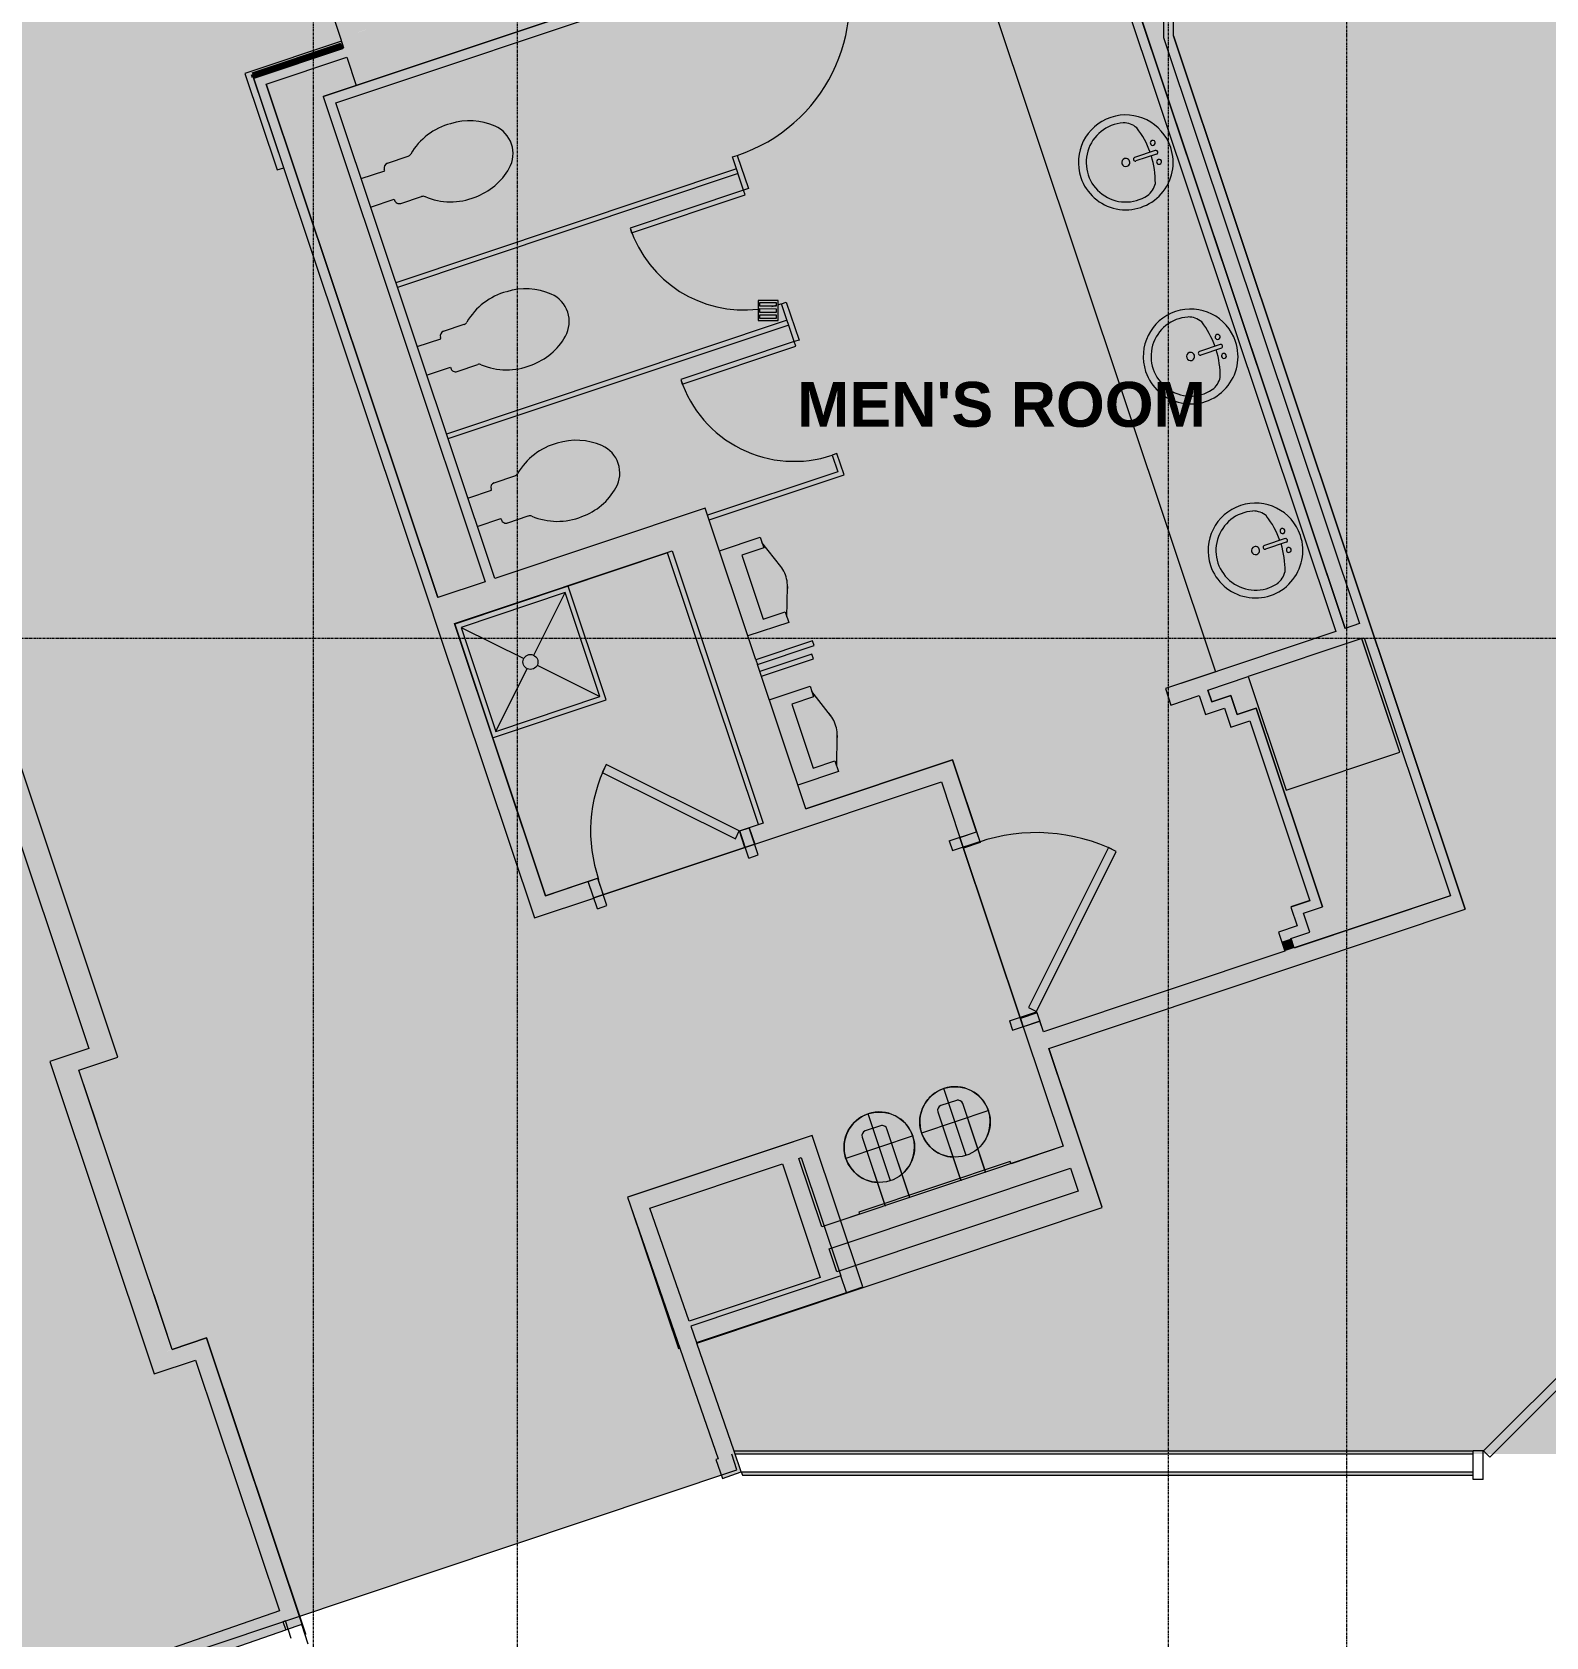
# Model space of a CAD drawing. Header units: inches. Extents: x 2468 to 4886, y -16 to 1381.
# Drawn here: x 2784.2 to 3087.6, y 860 to 1181.5 of the extents above; entities that cross this region are included whole.
import ezdxf

# ---------------------------------------------------------------- set-up
doc = ezdxf.new("R2010")
doc.units = ezdxf.units.IN
doc.header["$MEASUREMENT"] = 0
doc.linetypes.add('Grid Line 1_2_', pattern=[0.875, 0.5, -0.125, 0.125, -0.125])
for name, color, linetype, lineweight in [('7200-WISCONSIN-AVE-6TH-FLOOR-031418_dwg', 8, 'Continuous', 9), ('A-AREA-IDEN', 2, 'Continuous', 9), ('A-CLNG', 13, 'Continuous', 13), ('A-DETL', 90, 'Continuous', 9), ('A-DETL-GENF', 92, 'Continuous', 9), ('A-DOOR', 31, 'Continuous', 13), ('A-DOOR-FRAM', 31, 'Continuous', 20), ('A-WALL', 113, 'Continuous', 13), ('A-WALL-PATT', 111, 'Continuous', 13), ('Bb-col', 7, 'Continuous', 9), ('Bb-cor', 7, 'Continuous', 9), ('Bb-fix', 7, 'Continuous', 9), ('I-WALL', 2, 'Continuous', 13), ('P-SANR-FIXT', 6, 'Continuous', 13), ('Propidex Polylines', 7, 'Continuous', 9), ('Q-CASE', 31, 'Continuous', 13), ('S-COLS', 52, 'Continuous', 13), ('S-GRID', 1, 'Continuous', 9)]:
    doc.layers.add(name, color=color, linetype=linetype, lineweight=lineweight)
doc.styles.add('Swis721 Lt BT_B', font='', dxfattribs={"height": 9})
doc.styles.get('Swis721 Lt BT_B').set_extended_font_data('Swis721 Lt BT', bold=True)
pattern_1 = [(0, (0, 0), (30.72, 7.68), [1.267, -21.773, 1.267, -21.773, -122.88]), (0, (0, 0), (30.72, 7.68), [-46.08, 1.267, -44.813, 1.267, -21.773, -53.76]), (0, (0, 0), (30.72, 7.68), [-115.2, 1.267, -14.093, 1.267, -37.133]), (120, (11.52, 3.84), (-22.011075, 22.7643), [1.267, -21.773, 1.267, -21.773, -122.88]), (120, (11.52, 3.84), (-22.011075, 22.7643), [-46.08, 1.267, -44.813, 1.267, -21.773, -53.76]), (120, (11.52, 3.84), (-22.011075, 22.7643), [-115.2, 1.267, -14.093, 1.267, -37.133]), (240, (15.36, 19.2), (-8.708925, -30.4443), [1.267, -21.773, 1.267, -21.773, -122.88]), (240, (15.36, 19.2), (-8.708925, -30.4443), [-46.08, 1.267, -44.813, 1.267, -21.773, -53.76]), (240, (15.36, 19.2), (-8.708925, -30.4443), [-115.2, 1.267, -14.093, 1.267, -37.133])]

# ---------------------------------------------------------------- blocks, each defined once
blk = doc.blocks.new('Concrete-Rectangular-Column - 24 x 24-4901126-6TH FLOOR POWER _ SIGNAL')
at = {"layer": 'S-COLS', "lineweight": 9}
blk.add_hatch(color=7, dxfattribs=at).paths.add_polyline_path([(-12, -12), (12, -12), (12, 12), (-12, 12), (-12, 8.85)], flags=0)
at = {"layer": 'S-COLS', "color": 8, "lineweight": 20}
for p, q in [((12, 12), (-12, 12)), ((-12, 12), (-12, -12)), ((12, -12), (12, 12)), ((-12, -12), (12, -12))]:
    blk.add_line(p, q, dxfattribs=at)
blk = doc.blocks.new('Single Flush - OTJ_SOLIDFLUSH_ALUM  30_-6345621-6TH FLOOR POWER _ SIGNAL')
at = {"layer": 'A-DOOR', "color": 8, "lineweight": 20}
for p, q in [((-6.17, 22.83), (-7.41, 21.59)), ((14.91, 1.75), (-6.17, 22.83)), ((-7.41, 21.59), (13.67, 0.51)), ((13.67, 0.51), (14.91, 1.75))]:
    blk.add_line(p, q, dxfattribs=at)
at = {"layer": 'A-DOOR', "lineweight": 9}
blk.add_arc((14.91, 1.75), 29.81, 135, 180.5, dxfattribs=at)
at = {"layer": 'A-DOOR-FRAM', "color": 8}
for p, q in [((-17, -4), (-17, 1.75)), ((-17, 1.75), (-15, 1.75)), ((-15, -4), (-15, 1.75)), ((15, -4), (15, 1.75)), ((15, 1.75), (17, 1.75)), ((17, -4), (17, 1.75)), ((-17, -4), (-15, -4)), ((15, -4), (17, -4))]:
    blk.add_line(p, q, dxfattribs=at)
blk = doc.blocks.new('Plumbing Fixtures 8 - Plumbing Fixtures 1-4934093-6TH FLOOR POWER _ SIGNAL')
at = {"layer": 'P-SANR-FIXT', "lineweight": 9}
for p, q in [((2115.41, 454.6), (2112.58, 451.78)), ((2113.1, 451.75), (2115.42, 454.07)), ((2115.95, 453.54), (2113.63, 451.22)), ((2118.24, 451.78), (2115.41, 454.6)), ((2115.42, 454.07), (2115.95, 453.54)), ((2112.58, 451.78), (2115.41, 448.95)), ((2113.63, 451.22), (2113.1, 451.75)), ((2113.99, 450.87), (2116.31, 453.18)), ((2114.52, 450.33), (2113.99, 450.87)), ((2116.84, 452.65), (2114.52, 450.33)), ((2114.85, 450.01), (2117.17, 452.32)), ((2117.68, 451.81), (2115.36, 449.49)), ((2115.41, 448.95), (2118.24, 451.78)), ((2116.31, 453.18), (2116.84, 452.65)), ((2117.17, 452.32), (2117.68, 451.81)), ((2115.36, 449.49), (2114.85, 450.01))]:
    blk.add_line(p, q, dxfattribs=at)
blk = doc.blocks.new('Walls 3 - Walls 1-4934202-6TH FLOOR POWER _ SIGNAL')
at = {"layer": 'A-WALL', "lineweight": 9}
blk.add_hatch(color=7, dxfattribs=at).paths.add_polyline_path([(2833.37, 1153.94), (2834.67, 1154.37), (2828.65, 1172.39), (2846.67, 1178.42), (2846.23, 1179.72), (2826.91, 1173.26), (2831.18, 1160.49)], flags=0)
h = blk.add_hatch(color=7, dxfattribs=at)
h.paths.add_polyline_path([(2751.21, 1126.48), (2751.57, 1126.59), (2745.11, 1145.92), (2725.81, 1139.46), (2726.25, 1138.16), (2744.24, 1144.18), (2744.72, 1142.75), (2745.19, 1144.5), (2751.17, 1126.59)], flags=0)
h.paths.add_polyline_path([(2726.42, 1138.35), (2726.25, 1138.95), (2734.17, 1141.6), (2742.56, 1143.75), (2727.51, 1138.72)], flags=0)
at = {"layer": 'A-WALL', "color": 8, "lineweight": 20}
for p, q in [((2846.23, 1179.72), (2826.91, 1173.26)), ((2828.65, 1172.39), (2846.67, 1178.42)), ((2846.67, 1178.42), (2846.23, 1179.72)), ((2826.91, 1173.26), (2833.37, 1153.94)), ((2834.67, 1154.37), (2828.65, 1172.39)), ((2833.37, 1153.94), (2834.67, 1154.37)), ((2745.11, 1145.92), (2725.78, 1139.46)), ((2751.57, 1126.59), (2745.11, 1145.92)), ((2726.22, 1138.15), (2744.24, 1144.18)), ((2744.24, 1144.18), (2750.26, 1126.16)), ((2725.78, 1139.46), (2726.22, 1138.15)), ((2750.26, 1126.16), (2751.57, 1126.59))]:
    blk.add_line(p, q, dxfattribs=at)
blk = doc.blocks.new('Sink Vanity-Round - 19_ x 19_-4893120-6TH FLOOR POWER _ SIGNAL')
at = {"layer": 'P-SANR-FIXT', "lineweight": 9}
for p, q in [((3.43, 9.73), (3.43, 5.36)), ((4.18, 9.73), (4.18, 5.36))]:
    blk.add_line(p, q, dxfattribs=at)
for centre, radius, start, end in [((3.81, 3.35), 9.5, 90, 270), ((1.81, 9.73), 0.5, 360, 180), ((1.81, 9.73), 0.5, 180, 360), ((3.81, 9.73), 0.375, 360, 180), ((3.81, 3.35), 9.5, 270, 90), ((5.81, 9.73), 0.5, 360, 180), ((5.81, 9.73), 0.5, 180, 360), ((0.05, 4.11), 4.12, 120.7927, 162.1904), ((3.81, -9.17), 17.81, 91.2067, 109.2086), ((3.81, -9.17), 17.81, 70.7914, 88.7933), ((7.56, 4.11), 4.12, 17.8096, 59.2073), ((3.81, 3.35), 7.93, 165.3071, 14.6929), ((3.81, 3.35), 0.813, 360, 180), ((3.81, 3.35), 0.813, 180, 360), ((3.81, 5.36), 0.375, 180, 360)]:
    blk.add_arc(centre, radius, start, end, dxfattribs=at)
blk = doc.blocks.new('WOMENS_ SINKS7 - WOMENS_ SINKS-4985055-6TH FLOOR POWER _ SIGNAL')
at = {"layer": 'Q-CASE', "lineweight": 9}
blk.add_line((3104.61, 1199.18), (3104.61, 1035.18), dxfattribs=at)
blk = doc.blocks.new('urinal partition3 - urinal partition1-4988773-6TH FLOOR POWER _ SIGNAL')
at = {"layer": 'P-SANR-FIXT', "lineweight": 9}
for p, q in [((3176.29, 1510.59), (3175.59, 1509.89)), ((3175.59, 1509.89), (3184.08, 1501.41)), ((3184.78, 1502.11), (3176.29, 1510.59)), ((3184.08, 1501.41), (3184.78, 1502.11))]:
    blk.add_line(p, q, dxfattribs=at)
blk = doc.blocks.new('P-Drinking_Fountain-Wall_Mounted - HI-LO-5020018-6TH FLOOR POWER _ SIGNAL')
at = {"layer": 'P-SANR-FIXT', "lineweight": 9}
for p, q in [((19.07, 6.06), (19.07, 20.19)), ((35.07, 6.06), (35.07, 20.19)), ((16.44, 16.12), (16.44, 1.78)), ((16.44, 16.12), (16.44, 1.62)), ((20.69, 17.12), (17.44, 17.12)), ((20.69, 17.12), (17.44, 17.12)), ((21.69, 1.78), (21.69, 16.12)), ((21.69, 1.62), (21.69, 16.12)), ((32.44, 16.12), (32.44, 1.78)), ((32.44, 16.12), (32.44, 1.62)), ((36.69, 17.12), (33.44, 17.12)), ((36.69, 17.12), (33.44, 17.12)), ((37.69, 1.78), (37.69, 16.12)), ((37.69, 1.62), (37.69, 16.12)), ((26.25, 13.13), (12, 13.13)), ((42.25, 13.13), (28, 13.13)), ((43.07, 2.12), (11.07, 2.12)), ((11.07, 2.12), (11.07, 1.62)), ((11.07, 2.12), (11.07, 1.62)), ((43.07, 2.12), (11.07, 2.12)), ((43.07, 1.62), (43.07, 2.12)), ((43.07, 1.62), (43.07, 2.12))]:
    blk.add_line(p, q, dxfattribs=at)
for centre in [(19.07, 13.13), (35.07, 13.13)]:
    blk.add_circle(centre, 7.06, dxfattribs=at)
for centre, radius, start, end in [((19.07, 13.13), 7.06, 360, 180), ((35.07, 13.13), 7.06, 360, 180), ((17.44, 16.12), 1, 90, 180), ((17.44, 16.12), 1, 90, 180), ((20.69, 16.12), 1, 360, 90), ((20.69, 16.12), 1, 360, 90), ((33.44, 16.12), 1, 90, 180), ((33.44, 16.12), 1, 90, 180), ((36.69, 16.12), 1, 0, 90), ((36.69, 16.12), 1, 360, 90), ((19.07, 13.13), 7.06, 180, 247.9798), ((19.07, 13.13), 7.06, 292.0202, 360), ((35.07, 13.13), 7.06, 180, 247.98), ((35.07, 13.13), 7.06, 292.02, 360), ((16.59, 1.78), 0.15, 180, 270), ((21.54, 1.78), 0.15, 270, 0), ((32.59, 1.78), 0.15, 180, 270), ((37.54, 1.78), 0.15, 270, 360)]:
    blk.add_arc(centre, radius, start, end, dxfattribs=at)
blk = doc.blocks.new('Single Flush - OTJ_SOLIDFLUSH_ALUM-6454966-6TH FLOOR POWER _ SIGNAL')
at = {"layer": 'A-DOOR', "lineweight": 20}
for p, q in [((-8.65, -26.52), (16.67, -1.2)), ((17.91, -2.44), (-7.42, -27.76)), ((16.67, -1.2), (17.91, -2.44)), ((-7.42, -27.76), (-8.65, -26.52))]:
    blk.add_line(p, q, dxfattribs=at)
at = {"layer": 'A-DOOR', "lineweight": 9}
blk.add_arc((17.91, -2.44), 35.81, 179.5, 225, dxfattribs=at)
at = {"layer": 'A-DOOR-FRAM'}
for p, q in [((-20, 3.31), (-20, -2.44)), ((-20, 3.31), (-18, 3.31)), ((-18, 3.31), (-18, -2.44)), ((18, 3.31), (18, -2.44)), ((18, 3.31), (20, 3.31)), ((20, 3.31), (20, -2.44)), ((-20, -2.44), (-18, -2.44)), ((18, -2.44), (20, -2.44))]:
    blk.add_line(p, q, dxfattribs=at)
blk = doc.blocks.new('Single Flush - OTJ_SOLIDFLUSH_ALUM-6345622-6TH FLOOR POWER _ SIGNAL')
at = {"layer": 'A-DOOR', "color": 8, "lineweight": 20}
for p, q in [((-7.42, 27.07), (-8.65, 25.84)), ((-8.65, 25.84), (16.67, 0.51)), ((17.91, 1.75), (-7.42, 27.07)), ((16.67, 0.51), (17.91, 1.75))]:
    blk.add_line(p, q, dxfattribs=at)
at = {"layer": 'A-DOOR', "lineweight": 9}
blk.add_arc((17.91, 1.75), 35.81, 135, 180.5, dxfattribs=at)
at = {"layer": 'A-DOOR-FRAM', "color": 8}
for p, q in [((-20, -4), (-20, 1.75)), ((-20, 1.75), (-18, 1.75)), ((-18, -4), (-18, 1.75)), ((18, -4), (18, 1.75)), ((18, 1.75), (20, 1.75)), ((20, -4), (20, 1.75)), ((-20, -4), (-18, -4)), ((18, -4), (20, -4))]:
    blk.add_line(p, q, dxfattribs=at)
blk = doc.blocks.new('Generic Models 25 - Generic Models 5-6386193-6TH FLOOR POWER _ SIGNAL')
at = {"layer": 'A-CLNG', "lineweight": 50}
for p, q in [((2846.19, 1179.05), (2828.41, 1173.1)), ((2828.61, 1172.51), (2846.39, 1178.46)), ((2846.39, 1178.46), (2846.19, 1179.05)), ((2828.41, 1173.1), (2828.61, 1172.51))]:
    blk.add_line(p, q, dxfattribs=at)
blk = doc.blocks.new('7200-WISCONSIN-AVE-6TH-FLOOR-031418_dwg-5450642-6TH FLOOR POWER _ SIGNAL')
at = {"layer": 'Bb-col'}
blk.add_line((3058.34, 1037.25), (3050.74, 1060), dxfattribs=at)
at = {"layer": 'Bb-cor'}
for p, q in [((3013, 1180.78), (3071.49, 1005.8)), ((2846.23, 1179.73), (2826.91, 1173.27)), ((2831.18, 1171.13), (2865.58, 1068.23)), ((2842.56, 1168.62), (2849.2, 1170.84)), ((2876.96, 1072.03), (2845.1, 1167.35)), ((2925.43, 1154.14), (2857.14, 1131.32)), ((2925.75, 1153.2), (2857.46, 1130.37)), ((2935.57, 1123.8), (2867.29, 1100.97)), ((2935.89, 1122.85), (2867.6, 1100.02)), ((2884.8, 1056.67), (2891.07, 1069.25)), ((2870.21, 1062.27), (2882.78, 1056)), ((2885.47, 1054.66), (2898.05, 1048.38)), ((3021.43, 1053.38), (3011.37, 1050.02)), ((3040.34, 1007.51), (3036.55, 1006.24)), ((3040.35, 1001.19), (3039.08, 1004.97)), ((3037.81, 1002.45), (3034.02, 1001.18)), ((2795.61, 977.9), (2789.21, 975.76)), ((2988.04, 977.89), (2998.65, 946.13)), ((2797.28, 962.64), (2793.64, 973.54)), ((2936.82, 959.2), (2903.62, 948.1)), ((2990.89, 958.3), (2980.44, 954.8)), ((2942.53, 942.12), (2937.93, 955.87)), ((2943, 942.29), (2942.53, 942.13)), ((2950.09, 944.66), (2946.32, 943.4)), ((2945.54, 933.12), (2944, 937.73)), ((2914.08, 917.86), (2913.77, 917.75))]:
    blk.add_line(p, q, dxfattribs=at)
at = {"layer": 'Bb-cor', "flags": 128}
for points in [[(2951.14, 1204.92), (2994.79, 1219.5), (3047.42, 1062.05)], [(2919.95, 1083.78), (2946.98, 1092.81), (2945.56, 1097.08), (2944.61, 1096.77), (2945.72, 1093.45), (2919.63, 1084.73)], [(2929.09, 1018.82), (2927.12, 1018.17), (2926.01, 1021.49), (2929.81, 1022.76), (2911.62, 1077.17), (2868.94, 1062.9), (2887.13, 1008.49)], [(2877.18, 1041.41), (2898.05, 1048.38), (2891.07, 1069.25), (2870.21, 1062.27), (2877.18, 1041.41), (2883.46, 1053.99)], [(2930.41, 1052.48), (2940.85, 1055.97), (2940.53, 1056.92), (2930.1, 1053.43)], [(3019.91, 1049.7), (3020.7, 1047.34), (3024.5, 1048.61), (3025.76, 1044.81), (3029.56, 1046.08), (3042.87, 1006.25)], [(2939.29, 1025.92), (2968.69, 1035.75), (2974.24, 1019.16), (2970.92, 1018.05), (2970.21, 1020.17)], [(2887.13, 1008.49), (2897.56, 1011.98), (2898.67, 1008.66), (2896.83, 1008.04)], [(3068.48, 1008.48), (3037.19, 998.02), (3036.56, 999.91)], [(3035.29, 997.39), (2986.92, 981.22), (2985.65, 985.01), (2982.33, 983.9), (2982.89, 982.23)], [(2838.99, 860.34), (2839.11, 860.37), (2819.22, 919.89), (2812.34, 917.59), (2808.69, 928.5)]]:
    blk.add_lwpolyline(points, dxfattribs=at)
for points in [[(2927.8, 1150.19), (2926.85, 1149.88), (2904.09, 1142.27), (2904.41, 1141.32), (2927.17, 1148.93), (2926.85, 1149.88), (2924.64, 1156.52), (2925.58, 1156.83)], [(2937.95, 1119.84), (2937, 1119.53), (2914.24, 1111.92), (2914.55, 1110.97), (2937.32, 1118.58), (2937, 1119.53), (2934.46, 1127.11), (2935.41, 1127.43)], [(2876.55, 1040.14), (2899.31, 1047.75), (2891.7, 1070.51), (2868.94, 1062.9)]]:
    blk.add_lwpolyline(points, close=True, dxfattribs=at)
at = {"layer": 'Bb-cor'}
blk.add_circle((2884.13, 1055.33), 1.5, dxfattribs=at)
for centre, radius, start, end in [((2915.12, 1188.13), 33, 288.4834, 18.4834), ((2926.85, 1149.88), 24, 198.4832, 276.9396), ((2926.85, 1149.88), 24, 283.6756, 285.8139), ((2926.85, 1149.88), 24, 286.7229, 288.4832), ((2937, 1119.53), 24, 198.4832, 288.4832)]:
    blk.add_arc(centre, radius, start, end, dxfattribs=at)
at = {"layer": 'Bb-fix'}
for p, q in [((2855.46, 1155.27), (2859.6, 1156.65)), ((2858.16, 1147.21), (2862.3, 1148.59)), ((2866.72, 1121.6), (2870.86, 1122.99)), ((2869.41, 1113.54), (2873.55, 1114.92)), ((2876.86, 1091.25), (2881, 1092.64)), ((2879.56, 1083.19), (2883.7, 1084.58)), ((2935.88, 1063.27), (2927.72, 1060.54)), ((2945.86, 1033.39), (2937.7, 1030.67))]:
    blk.add_line(p, q, dxfattribs=at)
at = {"layer": 'Bb-fix', "flags": 128}
for points in [[(2850.17, 1152.18), (2854.91, 1153.77), (2854.83, 1154.01)], [(2852.07, 1146.49), (2856.81, 1148.08), (2856.89, 1147.84)], [(2861.42, 1118.51), (2866.16, 1120.1), (2866.09, 1120.34)], [(2863.32, 1112.82), (2868.07, 1114.41), (2868.15, 1114.17)], [(2871.57, 1088.17), (2876.31, 1089.75), (2876.23, 1089.99)], [(2873.47, 1082.47), (2878.21, 1084.06), (2878.29, 1083.82)], [(2922.01, 1077.61), (2930.17, 1080.34), (2930.88, 1078.21), (2926.5, 1076.74), (2930.78, 1063.94), (2935.16, 1065.4), (2935.88, 1063.27)], [(2935.52, 1064.34), (2935.64, 1070.44), (2935.62, 1070.05), (2935.64, 1070.42), (2935.64, 1070.81), (2935.61, 1071.2), (2935.56, 1071.59), (2935.47, 1071.98), (2935.37, 1072.38), (2935.24, 1072.76), (2935.09, 1073.14), (2934.92, 1073.5), (2934.72, 1073.85), (2934.51, 1074.18), (2934.29, 1074.49), (2934.04, 1074.77), (2933.79, 1075.03), (2934.3, 1074.47), (2930.53, 1079.27)], [(2932, 1047.74), (2940.16, 1050.47), (2940.87, 1048.33), (2936.48, 1046.87), (2940.76, 1034.06), (2945.15, 1035.53), (2945.86, 1033.39)], [(2945.51, 1034.46), (2945.63, 1040.57), (2945.61, 1040.17), (2945.63, 1040.55), (2945.63, 1040.93), (2945.6, 1041.32), (2945.54, 1041.71), (2945.46, 1042.11), (2945.36, 1042.5), (2945.23, 1042.89), (2945.08, 1043.26), (2944.9, 1043.62), (2944.71, 1043.97), (2944.5, 1044.3), (2944.27, 1044.61), (2944.03, 1044.9), (2943.77, 1045.16), (2944.28, 1044.6), (2940.51, 1049.4)]]:
    blk.add_lwpolyline(points, dxfattribs=at)
at = {"layer": 'Bb-fix'}
for centre, radius, start, end in [((2871.48, 1150.53), 13.1, 104.9323, 149.899), ((2871.92, 1151), 12.77, 66.3116, 107.3949), ((2874.64, 1157.2), 6, 330.658, 66.308), ((2855.78, 1154.32), 1, 108.4748, 198.4748), ((2859.28, 1157.6), 1, 288.4844, 329.901), ((2868.74, 1160.52), 12.77, 289.5713, 330.6546), ((2862.61, 1147.64), 1, 67.0663, 108.4829), ((2868.11, 1160.63), 13.1, 247.067, 292.0336), ((2857.84, 1148.16), 1, 198.4836, 288.4836), ((2882.73, 1116.87), 13.1, 104.9332, 149.8999), ((2883.18, 1117.33), 12.77, 66.3124, 107.3958), ((2885.9, 1123.53), 6, 330.658, 66.308), ((2870.54, 1123.93), 1, 288.4844, 329.901), ((2867.03, 1120.65), 1, 108.4858, 198.4858), ((2880, 1126.85), 12.77, 289.5719, 330.6552), ((2869.09, 1114.49), 1, 198.4836, 288.4836), ((2873.87, 1113.98), 1, 67.0663, 108.4829), ((2879.36, 1126.96), 13.1, 247.067, 292.0337), ((2893.32, 1086.98), 12.77, 66.3116, 107.3949), ((2892.88, 1086.52), 13.1, 104.9332, 149.8999), ((2896.04, 1093.18), 6, 330.6595, 66.3094), ((2877.18, 1090.3), 1, 108.477, 198.477), ((2880.68, 1093.59), 1, 288.4719, 329.8885), ((2890.14, 1096.5), 12.77, 289.5713, 330.6546), ((2879.24, 1084.14), 1, 198.4836, 288.4836), ((2884.01, 1083.63), 1, 67.0663, 108.4829), ((2889.5, 1096.61), 13.1, 247.067, 292.0337)]:
    blk.add_arc(centre, radius, start, end, dxfattribs=at)
at = {"layer": 'Propidex Polylines'}
for p, q in [((3013, 1180.78), (3071.49, 1005.8)), ((3071.49, 1005.8), (3013, 1180.78)), ((2982.89, 982.23), (2970.21, 1020.17)), ((2970.21, 1020.17), (2982.89, 982.23)), ((2929.09, 1018.82), (2896.83, 1008.04)), ((2896.83, 1008.04), (2929.09, 1018.82)), ((2942.53, 942.12), (2937.93, 955.87)), ((2945.54, 933.12), (2944, 937.73)), ((2839.04, 860.59), (2838.92, 860.55))]:
    blk.add_line(p, q, dxfattribs=at)
at = {"layer": 'Propidex Polylines', "flags": 128}
for points in [[(2904.27, 946.16), (2913.77, 917.75), (2914.08, 917.86)], [(2812.34, 917.59), (2819.22, 919.89), (2839.04, 860.59), (2838.92, 860.55)], [(2812.34, 917.59), (2819.22, 919.89), (2839.04, 860.59)]]:
    blk.add_lwpolyline(points, dxfattribs=at)

msp = doc.modelspace()

# ---------------------------------------------------------------- hatches: boundary and pattern name
at = {"layer": 'A-DETL-GENF'}
h = msp.add_hatch(color=9, dxfattribs=at)
h.paths.add_polyline_path([(3783.5, 691.12), (3829.75, 691.12), (3829.75, 712.12), (3783.5, 712.12), (3783.5, 709.01)], flags=0)
h.paths.add_polyline_path([(3839.7, 715.62), (3960.5, 715.62), (3960.5, 808.12), (3960, 808.12), (3960, 831.12), (3957.25, 831.12), (3957.25, 833.98), (3917.25, 833.98), (3917.25, 831.12), (3916, 831.12), (3916, 808.62), (3783.5, 808.62), (3783.5, 715.62), (3835.12, 715.62)], flags=0)
h.paths.add_polyline_path([(3780, 715.62), (3780, 831.12), (3744, 831.12), (3744, 808.12), (3720, 808.12), (3720, 831.12), (3718.25, 831.12), (3718.25, 833.98), (3678.25, 833.98), (3678.25, 831.12), (3676, 831.12), (3676, 715.62), (3776.06, 715.62)], flags=0)
h.paths.add_polyline_path([(3672.5, 715.62), (3672.5, 831.12), (3643.5, 831.12), (3643.5, 715.62)], flags=0)
h.paths.add_polyline_path([(3969.31, 766.13), (3982.75, 766.13), (3982.75, 808.12), (3964, 808.12), (3964, 766.13)], flags=0)
h.paths.add_polyline_path([(2815.72, 1310.42), (2809.11, 1330.21), (2811, 1330.85), (2817.62, 1311.05)], flags=0)
h.paths.add_polyline_path([(2662.35, 805.76), (2833.81, 865.19), (2817.01, 915.45), (2808.71, 912.67), (2787.78, 975.27), (2795.61, 977.89), (2771.67, 1049.52), (2757.94, 1044.93), (2750.33, 1067.69), (2773.1, 1075.3), (2780.7, 1052.54), (2776.41, 1051.1), (2801.46, 976.15), (2793.63, 973.54), (2812.34, 917.58), (2819.22, 919.88), (2837.85, 864.14), (2922.38, 892.4), (2921.3, 895.52), (2921.77, 895.69), (2903.61, 948.09), (2940.61, 960.46), (2946.33, 943.39), (2990.89, 958.29), (2982.89, 982.23), (2986.21, 983.34), (2986.92, 981.21), (3035.29, 997.38), (3034.02, 1001.17), (3037.82, 1002.44), (3036.55, 1006.23), (3040.34, 1007.5), (3028.3, 1043.54), (3024.5, 1042.29), (3023.23, 1046.07), (3019.44, 1044.8), (3018.17, 1048.59), (3012.48, 1046.69), (3011.37, 1050.01), (3045.52, 1061.42), (2993.52, 1216.96), (2845.1, 1167.35), (2876.96, 1072.03), (2919.16, 1086.14), (2939.29, 1025.91), (2968.69, 1035.74), (2973.53, 1021.28), (2970.21, 1020.17), (2966.48, 1031.31), (2929.08, 1018.81), (2927.97, 1022.13), (2930.76, 1023.06), (2912.53, 1077.6), (2868.9, 1063.01), (2887.13, 1008.48), (2895.72, 1011.35), (2896.83, 1008.03), (2884.92, 1004.05), (2834.67, 1154.37), (2833.37, 1153.94), (2826.91, 1173.26), (2846.23, 1179.72), (2836.84, 1207.82), (2848.69, 1211.78), (2857.89, 1184.28), (2938.5, 1211.22), (2906.8, 1306.07), (2826.19, 1279.12), (2835.38, 1251.61), (2823.52, 1247.65), (2803.89, 1306.46), (2815.72, 1310.42), (2824.92, 1282.91), (2905.53, 1309.86), (2897.68, 1333.34), (2810.17, 1333.34), (2810.92, 1331.08), (2809.03, 1330.45), (2808.06, 1333.34), (2661, 1333.34), (2670.13, 1306.03), (2658.28, 1302.07), (2649.08, 1329.57), (2560.85, 1300.08), (2592.56, 1205.24), (2680.78, 1234.73), (2671.59, 1262.24), (2683.45, 1266.2), (2703.1, 1207.4), (2691.25, 1203.43), (2682.05, 1230.94), (2593.82, 1201.45), (2625.53, 1106.6), (2713.76, 1136.1), (2704.56, 1163.6), (2716.42, 1167.56), (2725.81, 1139.47), (2745.11, 1145.92), (2751.57, 1126.59), (2751.21, 1126.48), (2763.58, 1089.49), (2758.84, 1087.9), (2742.83, 1135.8), (2576.39, 1080.16), (2605.71, 992.43), (2750.33, 1040.78), (2751.44, 1037.46), (2603.5, 988), (2506.5, 1278.2), (2552.5, 1293.58), (2553.61, 1290.26), (2510.93, 1275.99), (2574.8, 1084.9), (2617.47, 1099.17), (2616.04, 1103.43), (2622.21, 1105.49), (2546.04, 1333.34), (2499.16, 1333.34), (2499.16, 1306.46), (2495.66, 1306.46), (2495.66, 1333.34), (2470.57, 1333.34), (2470.57, 1306.46), (2484.96, 1306.46), (2588.65, 996.28), (2597.66, 999.29), (2660.71, 810.66)], flags=0)
h.paths.add_polyline_path([(3830.75, 812.12), (3885.5, 812.12), (3885.5, 831.12), (3872, 831.12), (3872, 833.98), (3797, 833.98), (3797, 831.12), (3783.5, 831.12), (3783.5, 812.12), (3829.54, 812.12)], flags=0)
h.paths.add_polyline_path([(3912.5, 812.12), (3912.5, 831.12), (3889, 831.12), (3889, 812.12)], flags=0)
h.paths.add_polyline_path([(3678.54, 896.62), (3714.46, 896.62), (3714.46, 1046.38), (3693.25, 1046.38), (3693.25, 1073.88), (3714.46, 1073.88), (3714.46, 1311.48), (3712, 1311.48), (3712, 1309.88), (3710, 1309.88), (3710, 1311.48), (3634, 1311.48), (3634, 1309.88), (3632, 1309.88), (3632, 1311.48), (3592, 1311.48), (3592, 1309.88), (3590, 1309.88), (3590, 1311.48), (3514, 1311.48), (3514, 1309.88), (3512, 1309.88), (3512, 1311.48), (3472, 1311.48), (3472, 1309.88), (3470, 1309.88), (3470, 1311.48), (3394, 1311.48), (3394, 1309.88), (3392, 1309.88), (3392, 1311.48), (3352, 1311.48), (3352, 1309.88), (3350, 1309.88), (3350, 1311.48), (3274, 1311.48), (3274, 1309.88), (3272, 1309.88), (3272, 1311.48), (3232, 1311.48), (3232, 1309.88), (3230, 1309.88), (3230, 1311.48), (3154, 1311.48), (3154, 1309.88), (3152, 1309.88), (3152, 1311.48), (3112, 1311.48), (3112, 1309.88), (3110, 1309.88), (3110, 1311.48), (3034, 1311.48), (3034, 1309.88), (3032, 1309.88), (3032, 1307.13), (2992.74, 1307.13), (2992.74, 1311.48), (2975.11, 1311.48), (3002.76, 1228.75), (2949.18, 1210.84), (2951.16, 1204.91), (2994.79, 1219.49), (3047.41, 1062.06), (3050.26, 1063.01), (3011, 1180.45), (3011, 1285.62), (3013, 1285.62), (3013, 1180.77), (3071.49, 1005.79), (2988.03, 977.89), (2998.69, 946.01), (2917.44, 918.86), (2925.15, 896.62), (3527.55, 896.62)], flags=0)
h.paths.add_polyline_path([(2917.41, 918.96), (2918.1, 919.19), (2939.36, 929.99), (2916.26, 922.27)], flags=0)
h.paths.add_polyline_path([(2915.93, 923.23), (2942.21, 932.01), (2934.61, 954.76), (2908.07, 945.89), (2908.46, 944.78)], flags=0)
h.paths.add_polyline_path([(2945.53, 933.12), (2946.01, 933.28), (2944.47, 937.89), (2943.99, 937.73)], flags=0)
h.paths.add_polyline_path([(2949.33, 934.39), (2993.9, 949.29), (2992.36, 953.9), (2947.79, 939), (2949.14, 934.95)], flags=0)
h.paths.add_polyline_path([(2942.53, 942.12), (2943, 942.28), (2938.4, 956.03), (2937.93, 955.87), (2942.21, 943.05)], flags=0)
h.paths.add_polyline_path([(3037.19, 998.01), (3068.49, 1008.47), (3051.21, 1060.16), (3050.73, 1060), (3058.34, 1037.24), (3035.58, 1029.63), (3027.97, 1052.39), (3019.91, 1049.7), (3020.7, 1047.33), (3024.5, 1048.6), (3025.76, 1044.8), (3029.56, 1046.07), (3042.87, 1006.24), (3039.08, 1004.97), (3040.34, 1001.17), (3036.55, 999.91), (3037.15, 998.14)], flags=0)
h.paths.add_polyline_path([(3240, 1048.12), (3240, 1072.12), (3264, 1072.12), (3264, 1048.12)], flags=0)
h.paths.add_polyline_path([(3714.46, 1049.38), (3714.46, 1070.88), (3696.25, 1070.88), (3696.25, 1049.38)], flags=0)
h.paths.add_polyline_path([(3484.88, 1050.25), (3484.88, 1064.25), (3499.63, 1064.25), (3499.63, 1050.25)], flags=0)
h.paths.add_polyline_path([(3505.94, 1050.25), (3505.94, 1064.25), (3520.69, 1064.25), (3520.69, 1050.25)], flags=0)
h.paths.add_polyline_path([(2865.58, 1068.23), (2875.06, 1071.4), (2842.56, 1168.61), (2849.2, 1170.83), (2847.3, 1176.52), (2831.18, 1171.13), (2864.52, 1071.4)], flags=0)
h.paths.add_polyline_path([(2727.51, 1134.37), (2741.72, 1139.12), (2741.56, 1139.59), (2727.35, 1134.84)], flags=0)
h.paths.add_polyline_path([(2726.42, 1138.35), (2742.56, 1143.75), (2734.17, 1141.6), (2726.22, 1138.94), (2726.25, 1138.86)], flags=0)
h.paths.add_polyline_path([(2702.67, 1162.97), (2696.05, 1182.77), (2697.94, 1183.4), (2704.56, 1163.6)], flags=0)
h.paths.add_polyline_path([(2695.97, 1183), (2689.35, 1202.8), (2691.25, 1203.43), (2697.86, 1183.64), (2696.05, 1183.03)], flags=0)
h.paths.add_polyline_path([(2848.69, 1211.78), (2842.08, 1231.58), (2843.97, 1232.21), (2850.59, 1212.41), (2849.2, 1211.95)], flags=0)
h.paths.add_polyline_path([(2941.82, 1212.33), (2998.25, 1231.2), (2964.11, 1333.34), (2901.37, 1333.34), (2941.13, 1214.39)], flags=0)
h.paths.add_polyline_path([(2842, 1231.82), (2835.38, 1251.61), (2837.28, 1252.25), (2843.89, 1232.45), (2842.08, 1231.84)], flags=0)
h.paths.add_polyline_path([(2669.69, 1261.6), (2663.08, 1281.4), (2664.97, 1282.03), (2671.59, 1262.24)], flags=0)
h.paths.add_polyline_path([(2663, 1281.64), (2656.38, 1301.44), (2658.28, 1302.07), (2664.89, 1282.27), (2663.08, 1281.66)], flags=0)
h.paths.add_polyline_path([(3484.88, 1293.13), (3484.87, 1293.13), (3484.88, 1307.13), (3499.62, 1307.13), (3499.62, 1293.13)], flags=0)
h.paths.add_polyline_path([(3244.62, 1293.13), (3244.62, 1307.13), (3259.37, 1307.13), (3259.37, 1293.13)], flags=0)
h.paths.add_polyline_path([(3011, 1293.13), (3004.37, 1293.13), (3004.37, 1307.13), (3019.12, 1307.13), (3019.12, 1293.13), (3013, 1293.13)], flags=0)
h.paths.add_polyline_path([(2559.58, 1303.87), (2647.74, 1333.34), (2549.73, 1333.34), (2558.72, 1306.46)], flags=0)
at = {"layer": 'A-WALL-PATT', "lineweight": 9}
h = msp.add_hatch(color=7, dxfattribs=at)
h.paths.add_polyline_path([(2846.03, 1180.31), (2857.89, 1184.28), (2848.69, 1211.78), (2836.84, 1207.82), (2844.46, 1185.02)], flags=0)
h.paths.add_polyline_path([(2823.52, 1247.65), (2835.38, 1251.61), (2815.72, 1310.42), (2803.87, 1306.45)], flags=0)
for points in [[(3011, 1180.45), (3013, 1180.77), (3013, 1285.62), (3011, 1285.62), (3011, 1180.77)], [(2845.1, 1167.35), (2995.42, 1217.6), (2994.79, 1219.49), (2844.46, 1169.24)], [(3045.52, 1061.42), (3047.41, 1062.06), (2995.42, 1217.6), (2993.52, 1216.96), (3038.92, 1081.16)], [(2849.2, 1170.83), (2951.16, 1204.91), (2947.99, 1214.39), (2846.03, 1180.31), (2849.1, 1171.13)], [(3069.6, 1005.15), (3071.49, 1005.79), (3013, 1180.77), (3011, 1180.45), (3069.38, 1005.79)], [(2831.18, 1171.13), (2847.3, 1176.52), (2846.67, 1178.42), (2830.54, 1173.03), (2830.76, 1172.39)], [(2863.68, 1067.59), (2865.58, 1068.23), (2830.54, 1173.03), (2828.65, 1172.39), (2831.05, 1165.22)], [(2875.06, 1071.4), (2876.96, 1072.03), (2844.46, 1169.24), (2842.56, 1168.61), (2865.58, 1099.77)], [(2865.58, 1061.9), (2921.06, 1080.45), (2919.16, 1086.14), (2863.68, 1067.59), (2865.58, 1061.92)], [(2930.76, 1023.06), (2939.29, 1025.91), (2921.06, 1080.45), (2912.53, 1077.6), (2929.31, 1027.4)], [(2883.81, 1007.37), (2887.13, 1008.48), (2868.9, 1063.01), (2865.58, 1061.9), (2876.96, 1027.87)], [(3018.01, 1049.07), (3051.21, 1060.16), (3050.26, 1063.01), (3017.06, 1051.91), (3017.8, 1049.7)], [(3012.48, 1046.69), (3018.17, 1048.59), (3017.06, 1051.91), (3011.37, 1050.01)], [(3019.44, 1044.8), (3021.34, 1045.43), (3019.91, 1049.7), (3018.01, 1049.07), (3018.17, 1048.59)], [(3021.34, 1045.43), (3025.13, 1046.7), (3024.5, 1048.6), (3020.7, 1047.33), (3021.13, 1046.07)], [(3024.5, 1042.27), (3026.4, 1042.91), (3025.13, 1046.7), (3023.23, 1046.07)], [(3026.4, 1042.91), (3030.19, 1044.17), (3029.56, 1046.07), (3025.76, 1044.8), (3026.19, 1043.54)], [(3040.34, 1007.5), (3042.24, 1008.13), (3030.19, 1044.17), (3028.3, 1043.54), (3032.94, 1029.63)], [(2988.03, 977.89), (3069.6, 1005.15), (3068.49, 1008.47), (2986.92, 981.21)], [(3037.18, 1004.34), (3042.87, 1006.24), (3042.24, 1008.13), (3036.55, 1006.23), (3036.97, 1004.97)], [(3038.45, 1000.54), (3040.34, 1001.19), (3039.08, 1004.97), (3037.19, 1004.32), (3038.24, 1001.18)], [(3034.66, 999.27), (3038.45, 1000.54), (3037.82, 1002.44), (3034.02, 1001.17), (3034.45, 999.91)], [(3035.29, 997.38), (3037.19, 998.01), (3036.55, 999.91), (3034.66, 999.27), (3035.22, 997.58)], [(2788.89, 971.95), (2796.72, 974.57), (2795.61, 977.89), (2787.78, 975.27), (2788.36, 973.54)], [(2807.6, 915.99), (2812.34, 917.58), (2793.63, 973.54), (2788.89, 971.95), (2801.46, 934.35)], [(2904.75, 944.78), (2938.4, 956.03), (2937.29, 959.35), (2903.61, 948.09), (2904.37, 945.89)], [(2943.99, 937.73), (2992.36, 953.9), (2990.89, 958.29), (2942.53, 942.12)], [(2942.21, 932.01), (2945.53, 933.12), (2937.93, 955.87), (2934.61, 954.76), (2942.12, 932.29)], [(2917.44, 918.86), (2998.69, 946.01), (2997.22, 950.4), (2915.93, 923.23), (2916.26, 922.27), (2939.36, 929.99), (2917.87, 919.11), (2917.41, 918.96)], [(2921.77, 895.68), (2925.08, 896.83), (2908.07, 945.89), (2904.75, 944.78), (2917.44, 908.17)], [(2835.07, 861.39), (2838.4, 862.48), (2819.22, 919.88), (2815.9, 918.77), (2834.71, 862.48)], [(2808.71, 912.67), (2817.01, 915.45), (2815.9, 918.77), (2807.6, 915.99)], [(2922.61, 891.74), (2926.39, 893.05), (2925.08, 896.83), (2921.3, 895.52), (2922.4, 892.35)], [(2663.62, 801.96), (2835.07, 861.39), (2833.81, 865.19), (2662.35, 805.76)]]:
    msp.add_hatch(color=7, dxfattribs=at).paths.add_polyline_path(points, flags=0)
h = msp.add_hatch(color=7, dxfattribs=at)
h.paths.add_polyline_path([(2796.72, 974.57), (2801.46, 976.15), (2776.38, 1051.1), (2771.67, 1049.52), (2796.19, 976.15)], flags=0)
h.paths.add_polyline_path([(2758.84, 1087.9), (2763.58, 1089.49), (2745.19, 1144.5), (2744.72, 1142.75), (2744.2, 1144.16), (2740.45, 1142.91), (2758.31, 1089.49)], flags=0)
h = msp.add_hatch(color=7, dxfattribs=at)
h.paths.add_polyline_path([(2884.92, 1004.05), (2896.83, 1008.03), (2895.72, 1011.35), (2883.81, 1007.37)], flags=0)
h.paths.add_polyline_path([(2929.08, 1018.81), (2969.8, 1032.42), (2968.69, 1035.74), (2927.97, 1022.13)], flags=0)
h = msp.add_hatch(color=7, dxfattribs=at)
h.paths.add_polyline_path([(2993.9, 949.29), (2997.22, 950.4), (2986.21, 983.34), (2982.89, 982.23), (2993.53, 950.4)], flags=0)
h.paths.add_polyline_path([(2970.21, 1020.17), (2973.53, 1021.28), (2969.8, 1032.42), (2966.48, 1031.31), (2969.8, 1021.38)], flags=0)
h = msp.add_hatch(color=7, dxfattribs=at)
h.paths.add_polyline_path([(2946.01, 933.28), (2949.33, 934.39), (2947.79, 939), (2944.47, 937.89), (2945.98, 933.35)], flags=0)
h.paths.add_polyline_path([(2943, 942.28), (2946.32, 943.39), (2940.61, 960.46), (2937.29, 959.35), (2942.53, 943.69)], flags=0)
h = msp.add_hatch(dxfattribs=at)
h.set_pattern_fill('FP_1', color=256, style=0, pattern_type=2)
h.set_pattern_definition(pattern_1)
h.paths.add_polyline_path([(4012.67, 896.61), (4012.67, 897.23), (4011.8, 897.23), (4011.8, 896.61)], flags=0)
h.paths.add_polyline_path([(3266.25, 896.61), (3715.23, 896.61), (3715.23, 897.23), (3113.05, 897.23), (3113.05, 896.61), (3225.55, 896.61)], flags=0)
h.paths.add_polyline_path([(3833.51, 896.61), (3971.8, 896.61), (3971.8, 897.23), (3718.86, 897.23), (3718.86, 896.61), (3829.54, 896.61)], flags=0)
h.paths.add_polyline_path([(2971.42, 896.61), (3073.05, 896.62), (3073.05, 897.23), (2924.94, 897.23), (2925.15, 896.61), (2952.37, 896.61)], flags=0)
h = msp.add_hatch(dxfattribs=at)
h.set_pattern_fill('FP_1', color=256, style=0, pattern_type=2)
h.set_pattern_definition(pattern_1)
h.paths.add_polyline_path([(4012.67, 892.36), (4012.67, 892.98), (4011.8, 892.98), (4011.8, 892.36)], flags=0)
h.paths.add_polyline_path([(3113.05, 892.36), (3971.8, 892.36), (3971.8, 892.98), (3113.05, 892.98)], flags=0)
h.paths.add_polyline_path([(3073.05, 892.36), (3073.05, 892.98), (2926.41, 892.98), (2926.63, 892.36), (2952.37, 892.36)], flags=0)

# ---------------------------------------------------------------- linework, layer by layer
at = {"layer": 'A-DETL'}
for p, q in [((2925.52, 893.45), (2924.46, 896.62)), ((2653.43, 802.49), (2925.52, 893.45))]:
    msp.add_line(p, q, dxfattribs=at)
at = {"layer": 'A-WALL', "color": 8, "lineweight": 20}
for p, q in [((2849.2, 1170.83), (2951.16, 1204.91)), ((2846.03, 1180.31), (2846.67, 1178.42)), ((2847.3, 1176.52), (2849.2, 1170.83)), ((2919.16, 1086.14), (2876.96, 1072.03)), ((2929.31, 1055.79), (2919.16, 1086.14)), ((2868.9, 1063.01), (2912.53, 1077.6)), ((2912.53, 1077.6), (2930.76, 1023.06)), ((2875.06, 1071.4), (2865.58, 1068.23)), ((2863.68, 1067.59), (2865.58, 1061.9)), ((3045.52, 1061.42), (3017.06, 1051.91)), ((3050.26, 1063.01), (3047.41, 1062.06)), ((3050.73, 1060), (3051.21, 1060.16)), ((2939.29, 1025.91), (2929.62, 1054.85)), ((3019.91, 1049.7), (3027.97, 1052.39))]:
    msp.add_line(p, q, dxfattribs=at)
at = {"layer": 'A-WALL'}
for p, q in [((2947.44, 929), (2946.33, 932.32)), ((2916.26, 922.27), (2917.41, 918.96)), ((3073.05, 896.61), (2925.15, 896.61)), ((3073.05, 892.98), (2926.41, 892.98))]:
    msp.add_line(p, q, dxfattribs=at)
at = {"layer": 'A-WALL', "color": 55}
msp.add_line((2926.39, 893.05), (2924.94, 897.23), dxfattribs=at)
at = {"layer": 'I-WALL', "color": 8, "lineweight": 20}
for p, q in [((3011, 1285.62), (3011, 1180.45)), ((3013, 1180.77), (3013, 1285.62)), ((2994.79, 1219.49), (2842.56, 1168.61)), ((3047.41, 1062.06), (2994.79, 1219.49)), ((2845.1, 1167.35), (2993.52, 1216.96)), ((2993.52, 1216.96), (3045.52, 1061.42)), ((2836.84, 1207.82), (2846.03, 1180.31)), ((3011, 1180.45), (3050.26, 1063.01)), ((3071.49, 1005.79), (3013, 1180.77)), ((2846.67, 1178.42), (2828.65, 1172.39)), ((2831.18, 1171.13), (2847.3, 1176.52)), ((2828.65, 1172.39), (2863.68, 1067.59)), ((2865.58, 1068.23), (2831.18, 1171.13)), ((2842.56, 1168.61), (2875.06, 1071.4)), ((2876.96, 1072.03), (2845.1, 1167.35)), ((2865.58, 1061.9), (2884.92, 1004.05)), ((2887.13, 1008.48), (2868.9, 1063.01)), ((3051.21, 1060.16), (3068.49, 1008.47)), ((3017.06, 1051.91), (3011.37, 1050.01)), ((2771.67, 1049.52), (2795.61, 977.89)), ((2801.46, 976.15), (2776.41, 1051.1)), ((3011.37, 1050.01), (3012.48, 1046.69)), ((3012.48, 1046.69), (3018.17, 1048.59)), ((3018.17, 1048.59), (3019.44, 1044.8)), ((3020.7, 1047.33), (3019.91, 1049.7)), ((3024.5, 1048.6), (3020.7, 1047.33)), ((3025.76, 1044.8), (3024.5, 1048.6)), ((3019.44, 1044.8), (3023.23, 1046.07)), ((3023.23, 1046.07), (3024.5, 1042.27)), ((3029.56, 1046.07), (3025.76, 1044.8)), ((3042.87, 1006.24), (3029.56, 1046.07)), ((3024.5, 1042.27), (3028.3, 1043.54)), ((3028.3, 1043.54), (3040.34, 1007.5)), ((2968.69, 1035.74), (2939.29, 1025.91)), ((2973.53, 1021.28), (2968.69, 1035.74)), ((2929.08, 1018.81), (2966.48, 1031.31)), ((2966.48, 1031.31), (2970.21, 1020.17)), ((2930.76, 1023.06), (2927.97, 1022.13)), ((2927.97, 1022.13), (2929.08, 1018.81)), ((2970.21, 1020.17), (2973.53, 1021.28)), ((2895.72, 1011.35), (2887.13, 1008.48)), ((2896.83, 1008.03), (2895.72, 1011.35)), ((2884.92, 1004.05), (2896.83, 1008.03)), ((3040.34, 1007.5), (3036.55, 1006.23)), ((3068.49, 1008.47), (3037.19, 998.01)), ((2988.03, 977.89), (3071.49, 1005.79)), ((3036.55, 1006.23), (3037.82, 1002.44)), ((3039.08, 1004.97), (3042.87, 1006.24)), ((3040.35, 1001.18), (3039.08, 1004.97)), ((3037.82, 1002.44), (3034.02, 1001.17)), ((3034.02, 1001.17), (3035.29, 997.38)), ((3036.55, 999.91), (3040.35, 1001.18)), ((3035.29, 997.38), (2986.92, 981.21)), ((3037.19, 998.01), (3036.55, 999.91)), ((2986.21, 983.34), (2982.89, 982.23)), ((2982.89, 982.23), (2990.89, 958.29)), ((2986.92, 981.21), (2986.21, 983.34)), ((2795.61, 977.89), (2787.78, 975.27)), ((2998.69, 946.01), (2988.03, 977.89)), ((2787.78, 975.27), (2808.71, 912.67)), ((2793.63, 973.54), (2801.46, 976.15)), ((2812.34, 917.58), (2793.63, 973.54)), ((2940.61, 960.46), (2903.61, 948.09)), ((2950.76, 930.11), (2940.61, 960.46)), ((2990.89, 958.29), (2942.53, 942.12)), ((2937.93, 955.87), (2938.4, 956.03)), ((2942.53, 942.12), (2937.93, 955.87)), ((2938.4, 956.03), (2946.33, 932.32)), ((2908.07, 945.89), (2934.61, 954.76)), ((2934.61, 954.76), (2942.21, 932.01)), ((2943.99, 937.73), (2992.36, 953.9)), ((2992.36, 953.9), (2993.9, 949.29)), ((2993.9, 949.29), (2945.53, 933.12)), ((2903.61, 948.09), (2921.77, 895.68)), ((2915.93, 923.23), (2908.07, 945.89)), ((2917.44, 918.86), (2998.69, 946.01)), ((2945.53, 933.12), (2943.99, 937.73)), ((2942.21, 932.01), (2915.93, 923.23)), ((2947.44, 929), (2950.76, 930.11)), ((2819.22, 919.88), (2812.34, 917.58)), ((2838.4, 862.48), (2819.22, 919.88)), ((2924.94, 897.23), (2917.44, 918.86)), ((2808.71, 912.67), (2817.01, 915.45)), ((2817.01, 915.45), (2833.81, 865.19)), ((2921.77, 895.68), (2921.3, 895.52)), ((2921.3, 895.52), (2922.61, 891.74)), ((2922.61, 891.74), (2926.39, 893.05)), ((2833.81, 865.19), (2660.71, 805.19)), ((2838.29, 862.44), (2838.4, 862.48))]:
    msp.add_line(p, q, dxfattribs=at)
at = {"layer": 'I-WALL'}
for p, q in [((2946.33, 932.32), (2916.26, 922.27)), ((2917.41, 918.96), (2947.44, 929)), ((3073.05, 897.23), (2924.94, 897.23)), ((3073.05, 892.36), (3073.05, 897.23)), ((2926.39, 893.05), (2926.63, 892.36)), ((2926.63, 892.36), (3073.05, 892.36)), ((2838.29, 862.44), (2834.97, 861.33)), ((2839.59, 858.53), (2838.29, 862.44))]:
    msp.add_line(p, q, dxfattribs=at)
at = {"layer": 'I-WALL', "lineweight": 9}
for p, q in [((2835, 863.19), (2834.53, 863.03)), ((2834.53, 863.03), (2835.07, 861.39)), ((2836.19, 859.63), (2835, 863.19)), ((2663.62, 801.96), (2835.07, 861.39))]:
    msp.add_line(p, q, dxfattribs=at)
at = {"layer": 'S-GRID', "linetype": 'Grid Line 1_2_'}
for p, q in [((2840.62, -16.1), (2840.62, 1356.78)), ((2881.52, -16.1), (2881.52, 1356.78)), ((3012, -16.1), (3012, 1356.78)), ((3047.75, 26.47), (3047.75, 1356.78)), ((2467.88, 1060.12), (4862.49, 1060.12))]:
    msp.add_line(p, q, dxfattribs=at)

# ---------------------------------------------------------------- block references
at = {"layer": '7200-WISCONSIN-AVE-6TH-FLOOR-031418_dwg', "color": 7}
msp.add_blockref('7200-WISCONSIN-AVE-6TH-FLOOR-031418_dwg-5450642-6TH FLOOR POWER _ SIGNAL', (0, 0), dxfattribs=at)
msp.add_blockref('7200-WISCONSIN-AVE-6TH-FLOOR-031418_dwg-5450642-6TH FLOOR POWER _ SIGNAL', (0, 0), dxfattribs=at)
msp.add_blockref('7200-WISCONSIN-AVE-6TH-FLOOR-031418_dwg-5450642-6TH FLOOR POWER _ SIGNAL', (0, 0), dxfattribs=at)
at = {"layer": 'A-CLNG'}
msp.add_blockref('Generic Models 25 - Generic Models 5-6386193-6TH FLOOR POWER _ SIGNAL', (0, 0), dxfattribs=at)
at = {"layer": 'A-DOOR'}
for name, p, rotation in [('Single Flush - OTJ_SOLIDFLUSH_ALUM  30_-6345621-6TH FLOOR POWER _ SIGNAL', (2912.4, 1015.08), 18.4833333333335), ('Single Flush - OTJ_SOLIDFLUSH_ALUM-6345622-6TH FLOOR POWER _ SIGNAL', (2978.21, 1001.76), 288.4833333333356), ('Single Flush - OTJ_SOLIDFLUSH_ALUM-6454966-6TH FLOOR POWER _ SIGNAL', (3093.05, 894.8), 180)]:
    msp.add_blockref(name, p, dxfattribs=dict(at, rotation=rotation))
at = {"layer": 'A-WALL', "lineweight": 9}
msp.add_blockref('Walls 3 - Walls 1-4934202-6TH FLOOR POWER _ SIGNAL', (0, 0), dxfattribs=at)
at = {"layer": 'P-SANR-FIXT', "lineweight": 9}
for name, p, rotation in [('Sink Vanity-Round - 19_ x 19_-4893120-6TH FLOOR POWER _ SIGNAL', (2999.05, 1157.98), 288.4833593820561), ('Plumbing Fixtures 8 - Plumbing Fixtures 1-4934093-6TH FLOOR POWER _ SIGNAL', (1116.48, 2302.13), 315.0000000000002), ('Sink Vanity-Round - 19_ x 19_-4893120-6TH FLOOR POWER _ SIGNAL', (3012.05, 1119.09), 288.4833593820561), ('Sink Vanity-Round - 19_ x 19_-4893120-6TH FLOOR POWER _ SIGNAL', (3025.05, 1080.21), 288.4833593820561), ('urinal partition3 - urinal partition1-4988773-6TH FLOOR POWER _ SIGNAL', (2862.91, -2460.79), 63.4833333333338), ('P-Drinking_Fountain-Wall_Mounted - HI-LO-5020018-6TH FLOOR POWER _ SIGNAL', (2940.12, 939.6), 18.48333333333417)]:
    msp.add_blockref(name, p, dxfattribs=dict(at, rotation=rotation))
at = {"layer": 'Q-CASE', "lineweight": 9, "rotation": 18.48333333333437}
msp.add_blockref('WOMENS_ SINKS7 - WOMENS_ SINKS-4985055-6TH FLOOR POWER _ SIGNAL', (405.16, -912.66), dxfattribs=at)
at = {"layer": 'S-COLS', "lineweight": 9, "rotation": 18.4833333333335}
msp.add_blockref('Concrete-Rectangular-Column - 24 x 24-4901126-6TH FLOOR POWER _ SIGNAL', (3043.16, 1044.82), dxfattribs=at)

# ---------------------------------------------------------------- texts
at = {"layer": 'A-AREA-IDEN', "insert": (2937.57, 1111.45), "char_height": 9, "width": 98.172, "attachment_point": 1, "style": 'Swis721 Lt BT_B'}
msp.add_mtext("MEN'S ROOM", dxfattribs=at)

doc.saveas('drawing.dxf')
